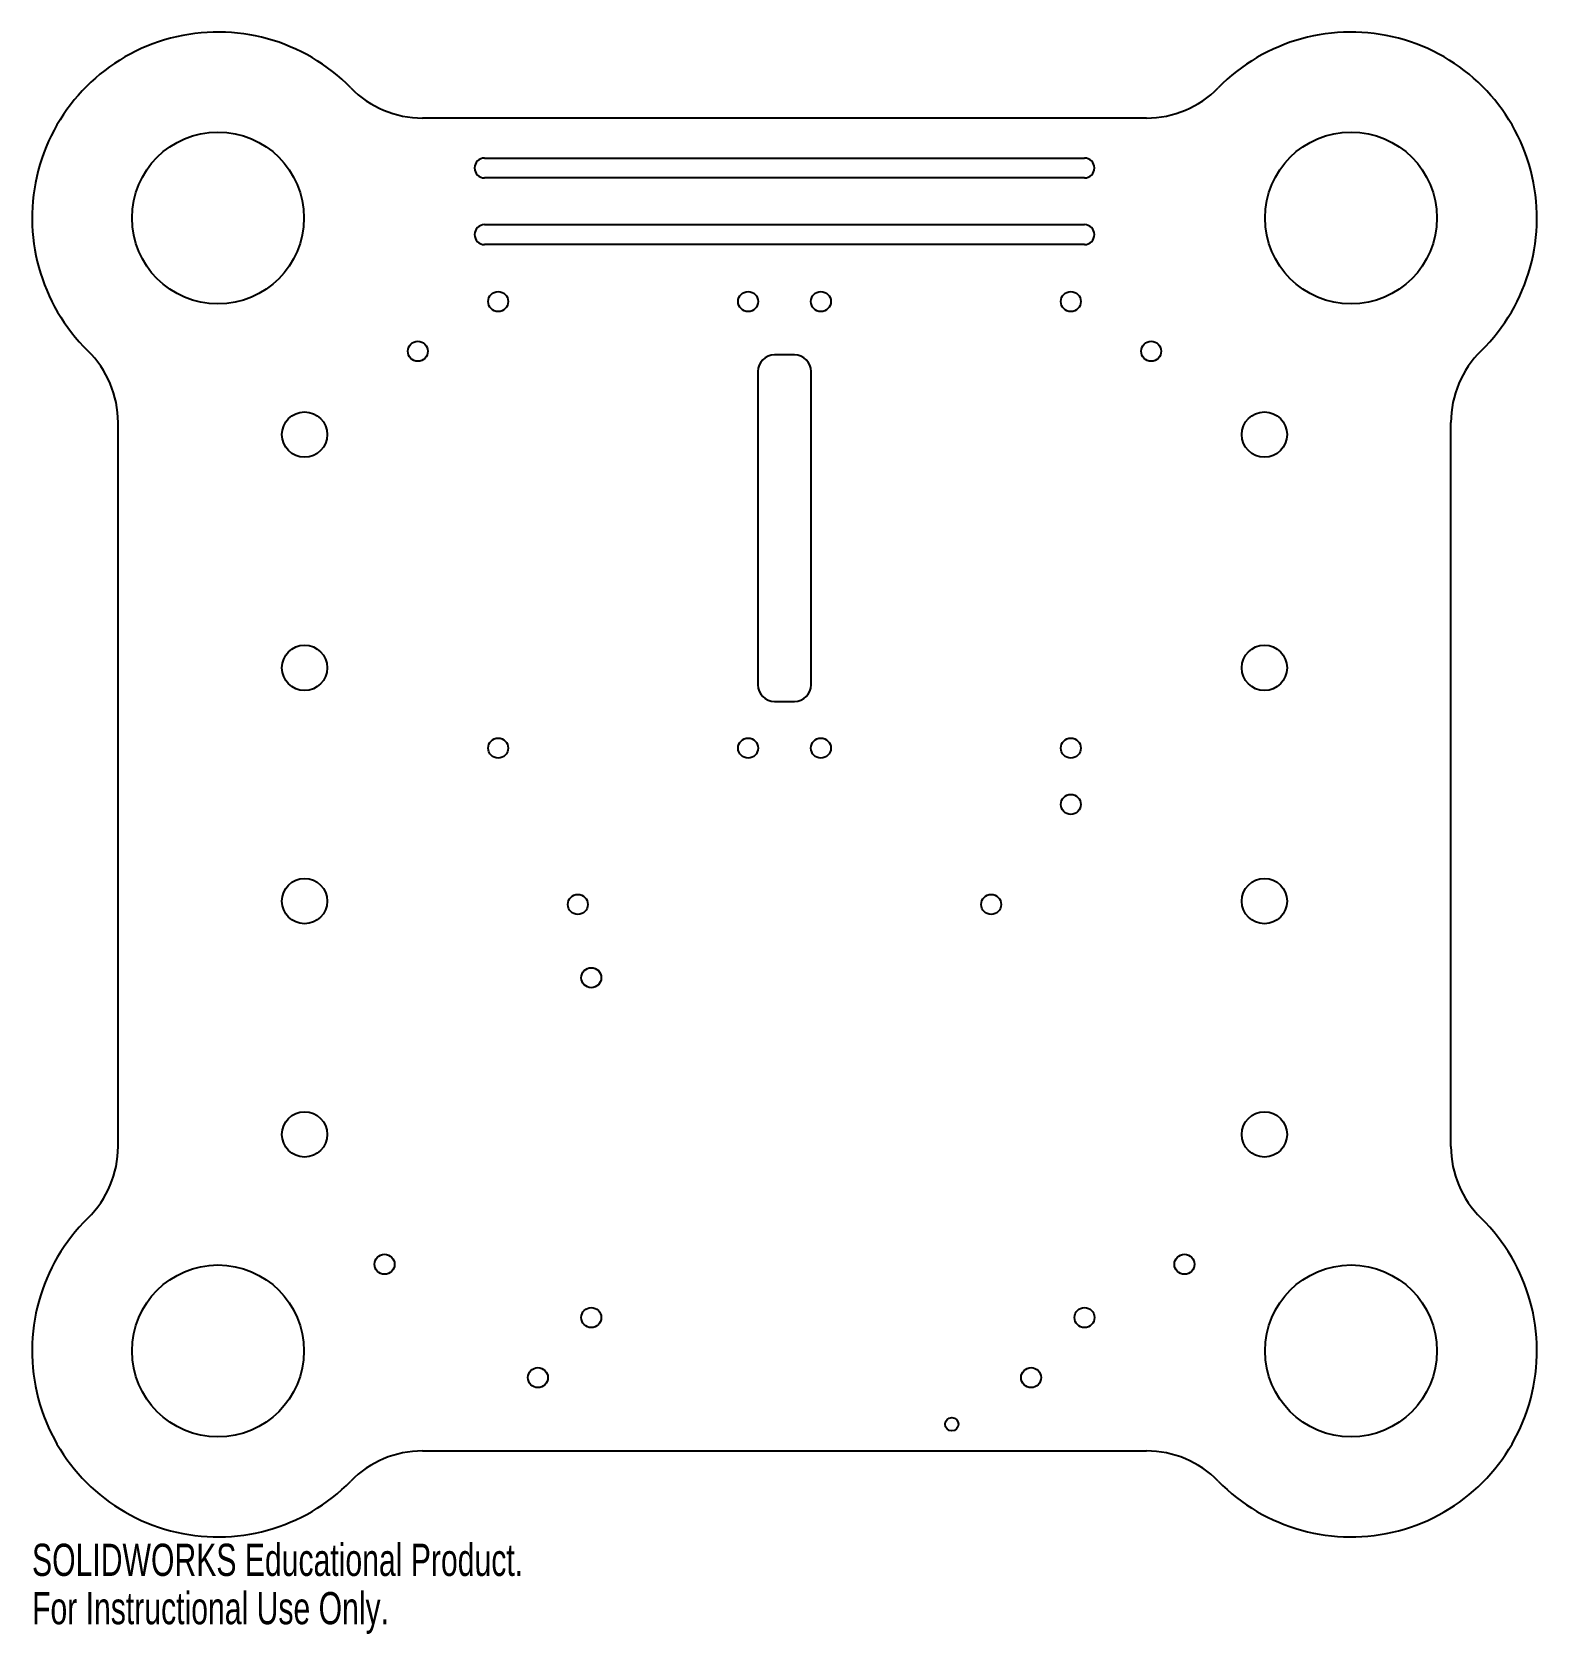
# Model space of a CAD drawing. Header units: millimetres. Extents: x -113 to 113, y -127 to 113.
import ezdxf

# ---------------------------------------------------------------- set-up
doc = ezdxf.new("R2010")
doc.units = ezdxf.units.MM
doc.styles.add('SLDTEXTSTYLE0', font='TXT', dxfattribs={"width": 0.7})

msp = doc.modelspace()

# ---------------------------------------------------------------- linework, layer by layer
at = {"color": 7, "linetype": 'Continuous', "lineweight": 25}
for p, q in [((54.33, 100), (-54.33, 100)), ((-45, 94), (45, 94)), ((45, 91), (-45, 91)), ((-45, 84), (45, 84)), ((45, 81), (-45, 81)), ((1.5, 64.46), (-1.5, 64.46)), ((-4, 61.96), (-4, 14.96)), ((4, 14.96), (4, 61.96)), ((-100, -54.33), (-100, 54.33)), ((100, -54.33), (100, 54.33)), ((-1.5, 12.46), (1.5, 12.46)), ((-54.33, -100), (54.33, -100))]:
    msp.add_line(p, q, dxfattribs=at)
for centre, radius in [((-85, 85), 12.9), ((85, 85), 12.9), ((-42.96, 72.46), 1.5), ((-5.46, 72.46), 1.5), ((5.46, 72.46), 1.5), ((42.96, 72.46), 1.5), ((-55.01, 65), 1.5), ((55.01, 65), 1.5), ((-72.01, 52.5), 3.4), ((72.01, 52.5), 3.4), ((-72.01, 17.5), 3.4), ((72.01, 17.5), 3.4), ((-42.96, 5.46), 1.5), ((-5.46, 5.46), 1.5), ((5.46, 5.46), 1.5), ((42.96, 5.46), 1.5), ((42.96, -2.99), 1.5), ((-72.01, -17.5), 3.4), ((72.01, -17.5), 3.4), ((-31.01, -18), 1.5), ((31.01, -18), 1.5), ((-28.99, -28.99), 1.5), ((-72.01, -52.5), 3.4), ((72.01, -52.5), 3.4), ((-85, -85), 12.9), ((-60.01, -72), 1.5), ((60.01, -72), 1.5), ((85, -85), 12.9), ((-28.99, -79.99), 1.5), ((45.01, -79.99), 1.5), ((-37, -89), 1.5), ((37, -89), 1.5), ((25.1, -96), 1)]:
    msp.add_circle(centre, radius, dxfattribs=at)
for centre, radius, start, end in [((-85, 85), 27.9, 44.3709, 225.6291), ((85, 85), 27.9, 314.3709, 135.6291), ((-54.33, 115), 15, 224.3709, 270), ((54.33, 115), 15, 270, 315.6291), ((-45, 92.5), 1.5, 90, 270), ((45, 92.5), 1.5, 270, 90), ((-45, 82.5), 1.5, 90, 270), ((45, 82.5), 1.5, 270, 90), ((-115, 54.33), 15, 0, 45.6291), ((115, 54.33), 15, 134.3709, 180), ((-1.5, 61.96), 2.5, 90, 180), ((1.5, 61.96), 2.5, 0, 90), ((-1.5, 14.96), 2.5, 180, 270), ((1.5, 14.96), 2.5, 270, 0), ((-115, -54.33), 15, 314.3709, 0), ((115, -54.33), 15, 180, 225.6291), ((-85, -85), 27.9, 134.3709, 315.6291), ((85, -85), 27.9, 224.3709, 45.6291), ((-54.33, -115), 15, 90, 135.6291), ((54.33, -115), 15, 44.3709, 90)]:
    msp.add_arc(centre, radius, start, end, dxfattribs=at)

# ---------------------------------------------------------------- texts
at = {"color": 7, "linetype": 'Continuous', "char_height": 4.8336, "attachment_point": 1, "style": 'SLDTEXTSTYLE0'}
for s, insert in [('SOLIDWORKS Educational Product.', (-112.9, -113.92)), ('For Instructional Use Only.', (-112.9, -121.17))]:
    msp.add_mtext(s, dxfattribs=dict(at, insert=insert))

doc.saveas('drawing.dxf')
